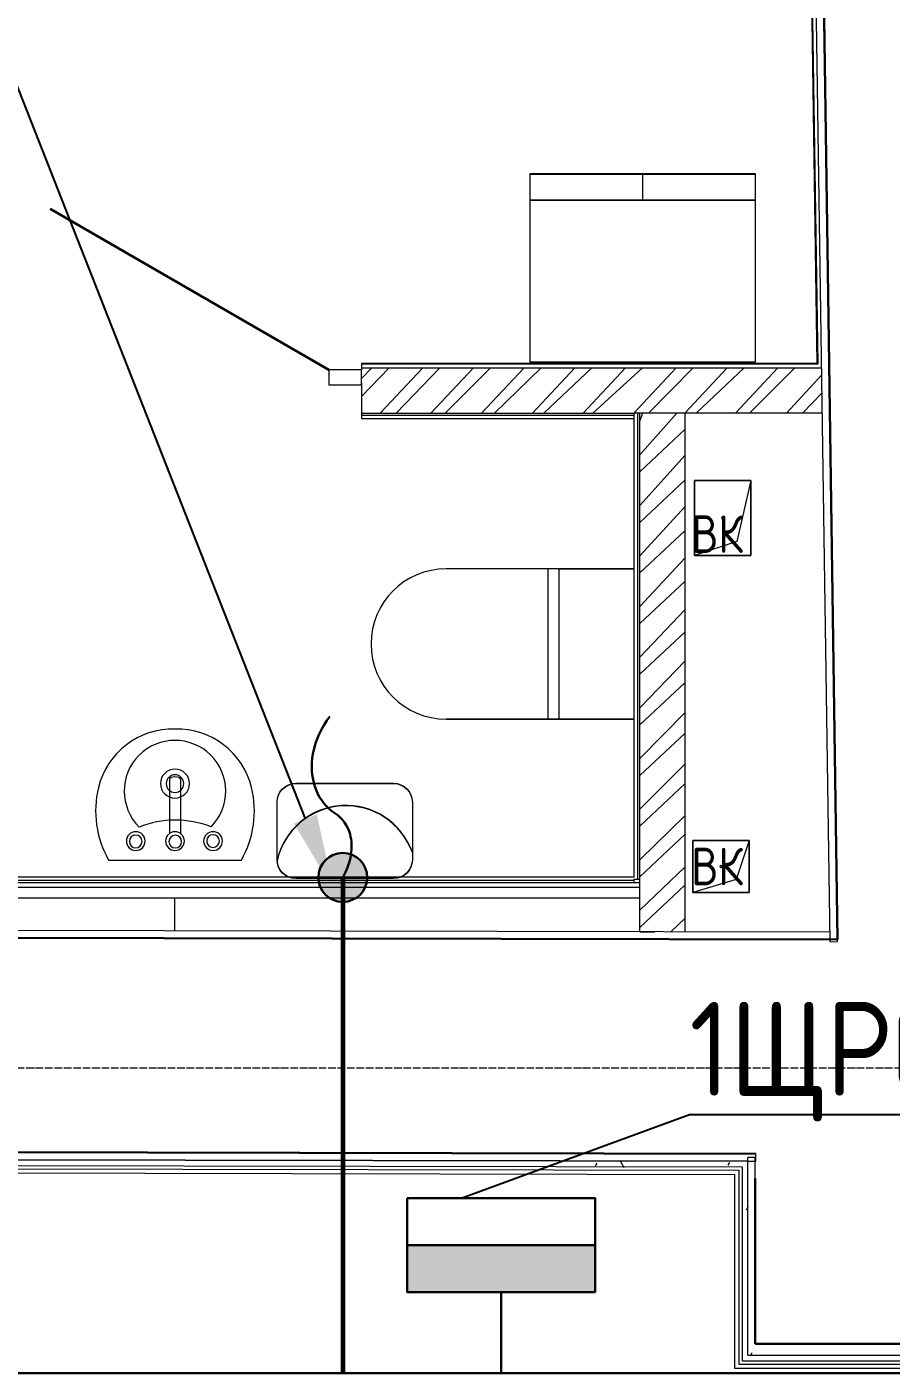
# Model space of a CAD drawing. Header units: millimetres. Extents: x -32 to 417638015, y -35 to 175284279.
# Drawn here: x 416300776 to 416303075, y 175243832 to 175247414 of the extents above; entities that cross this region are included whole.
import ezdxf
from ezdxf import colors
from ezdxf.entities.mleader import LeaderData, LeaderLine
from ezdxf.math import Vec2, Vec3

# ---------------------------------------------------------------- set-up
doc = ezdxf.new("R2010")
doc.units = ezdxf.units.MM
doc.linetypes.add('ADSK_Линия сетки', pattern=[25, 20, -2.5, 0, -2.5])
for name, color, linetype, lineweight in [('_ЭМ_гофра', 5, 'Continuous', 60), ('_ЭМ_ТХобщее_слой', 7, 'Continuous', 30), ('Аннотация', 7, 'Continuous', 18), ('Двери', 7, 'Continuous', 9), ('Обобщенные модели', 7, 'Continuous', 18), ('Оси', 253, 'Continuous', 9), ('Перекрытие', 7, 'Continuous', 18), ('Сантехника', 7, 'Continuous', 18), ('Стены внутренние', 7, 'Continuous', 18), ('Стены несущие', 7, 'Continuous', 30), ('Стены отделка', 7, 'Continuous', 30), ('Стены штриховка', 7, 'Continuous', 9), ('ТХ', 5, 'Continuous', 0), ('ШТРИХОВКА', 252, 'Continuous', 15), ('ЭМ_Лоток 1_2', 162, 'Continuous', 30), ('ЭО_щиты аварийного освещения', 1, 'Continuous', 30), ('ЭОМ_Кабель Быт. розеток', 5, 'Continuous', 30), ('ЭОМ_Кабельный вывод', 1, 'Continuous', 35)]:
    doc.layers.add(name, color=color, linetype=linetype, lineweight=lineweight)
doc.layers.add('_ЭМ_Надписи', color=7, linetype='Continuous')
doc.layers.add('ЭОМ_Лотки рабочие', color=5, linetype='Continuous')
doc.styles.add('GOST Common', font='GOST_Common.ttf', dxfattribs={"width": 0.9, "height": 349.9999999999996})
doc.styles.add('GOST Common_5', font='GOST_Common.ttf', dxfattribs={"width": 0.9, "height": 200})
doc.styles.add('ЭОМ', font='isocpeur.ttf', dxfattribs={"width": 0.85, "height": 250})
doc.linetypes.add('Cable in the tray', pattern='A,5,[130,ltypeshp.shx,S=1,R=0,X=0,Y=0],1.5,[130,ltypeshp.shx,S=1.5,R=90,X=0,Y=-1],1,[130,ltypeshp.shx,S=1,R=0,X=0.5,Y=0],5', length=12.5)
pattern_1 = [(0, (557.2005734382547, 188.9018102923583), (406.4, 101.6), [33.528, -271.272, 33.528, -271.272, -1625.6]), (0, (557.2005734382547, 188.9018102923583), (406.4, 101.6), [-609.6, 33.528, -576.072, 33.528, -271.272, -711.2]), (0, (557.2005734382547, 188.9018102923583), (406.4, 101.6), [-1524, 33.528, -169.672, 33.528, -474.472]), (120, (709.6005734382488, 239.7018102923575), (-291.1881810244989, 301.1527240979959), [33.52799999999996, -271.2719999999997, 33.52799999999996, -271.2719999999997, -1625.599999999999]), (120, (709.6005734382488, 239.7018102923575), (-291.1881810244989, 301.1527240979959), [-609.5999999999995, 33.52799999999996, -576.0719999999994, 33.52799999999996, -271.2719999999997, -711.1999999999995]), (120, (709.6005734382488, 239.7018102923575), (-291.1881810244989, 301.1527240979959), [-1523.999999999999, 33.52799999999996, -169.6719999999999, 33.52799999999996, -474.4719999999997]), (240, (760.4005734382372, 442.9018102923583), (-115.2118189755009, -402.7527240979958), [33.528, -271.272, 33.528, -271.272, -1625.6]), (240, (760.4005734382372, 442.9018102923583), (-115.2118189755009, -402.7527240979958), [-609.6, 33.528, -576.072, 33.528, -271.272, -711.2]), (240, (760.4005734382372, 442.9018102923583), (-115.2118189755009, -402.7527240979958), [-1524, 33.528, -169.672, 33.528, -474.472])]

# ---------------------------------------------------------------- blocks, each defined once
blk = doc.blocks.new('ТХ 1 этаж.')
at = {"layer": 'ТХ', "color": 252, "true_color": 0x939598}
blk.add_lwpolyline([(45372.74358995131, 13956.50264470041), (44772.74358995131, 13956.50264470041), (44772.74358995131, 13456.50264470041), (45372.74358995131, 13456.50264470041)], close=True, dxfattribs=at)
for points in [[(45072.74358995131, 13886.50264470041), (45072.74358995131, 13956.50264470041)], [(45372.74358995131, 13886.50264470041), (44772.74358995131, 13886.50264470041)]]:
    blk.add_lwpolyline(points, dxfattribs=at)
blk.add_lwpolyline([(44150.16523897869, 12335.55612534191), (44409.96050322277, 12335.55612534191, -0.414213562373095), (44459.96050322277, 12285.55612534191), (44459.96050322277, 12132.69621938374, -0.414213562373095), (44409.96050322277, 12082.69621941354), (44150.16523897869, 12082.69621941354, -0.414213562373095), (44100.16523897869, 12132.69621941354), (44100.16523897869, 12285.55612534191, -0.414213562373095)], format="xyb", close=True, dxfattribs=at)
blk.add_arc((44283.22973615152, 12088.89223045018), 187.6203580277616, 19.61673463455898, 167.3478130291354, dxfattribs=at)
blk = doc.blocks.new('1 этаж')
at = {"layer": 'Стены внутренние', "lineweight": 9}
h = blk.add_hatch(dxfattribs=at)
h.set_pattern_fill('FP_12', color=8, style=0, pattern_type=2)
h.set_pattern_definition(pattern_1)
h.paths.add_polyline_path([(38495.55837415814, 12870.31501777701), (38495.55837415814, 12885.31504881234), (35597.2211658197, 12891.21089812954), (35597.2211658197, 12876.21086709372), (38480.55837415849, 12870.3455310449)])
h = blk.add_hatch(dxfattribs=at)
h.set_pattern_fill('FP_12', color=8, style=0, pattern_type=2)
h.set_pattern_definition(pattern_1)
h.paths.add_polyline_path([(38495.55837415814, 12354.55827625378), (38495.55837415814, 12870.31501777701), (38480.55837415811, 12870.31501777701), (38480.55837415811, 12354.55827625387)])
h = blk.add_hatch(dxfattribs=at)
h.set_pattern_fill('FP_12', color=8, style=0, pattern_type=2)
h.set_pattern_definition(pattern_1)
h.paths.add_polyline_path([(41849.1226006014, 12354.55827625378), (42046.28627322128, 12354.55827625378), (42046.28627322128, 12369.55827625384), (40621.76592647674, 12369.55827625384), (40621.76592647674, 12354.55827625378), (41321.32961283618, 12354.55827625378)])
h.paths.add_polyline_path([(38525.83411373693, 12354.55827625378), (39591.76592647677, 12354.55827625378), (39591.76592647677, 12369.55827625384), (38495.55837415814, 12369.55827625384), (38495.55837415814, 12354.55827625378), (38523.41074162, 12354.55827625378)])
at = {"layer": 'Стены штриховка'}
h = blk.add_hatch(dxfattribs=at)
h.set_pattern_fill('ANSI32', color=8, scale=10)
h.set_pattern_definition([(45, (-31496.66335460375, 188.9018102923583), (-67.35192090801866, 67.35192090801866), []), (45, (-31451.76205460375, 188.9018102923583), (-67.35192090801866, 67.35192090801866), [])])
h.paths.add_polyline_path([(36438.09553757982, 14995.88200540516), (35208.52282375752, 14995.88200540516), (35208.52282375752, 14260.83921689579), (35208.52282375752, 13482.00281596076), (35328.52282375755, 13481.75870981743), (35328.52282375755, 14875.88200540517), (36438.09553757982, 14875.88200540517)])
h.paths.add_polyline_path([(38691.68820477097, 14995.88200540516), (37468.09553757982, 14995.88200540516), (37468.09553757982, 14950.88200540516), (37468.09553757979, 14875.88200540517), (38193.58589975879, 14875.88200540517), (38693.46588831901, 14875.88200540517)])
h.paths.add_polyline_path([(38328.58589975876, 14875.88200540517), (38208.58589975879, 14875.88200540517), (38208.58589975879, 13495.90007544346), (38328.58589975876, 13495.65596930013)])
at = {"layer": 'Двери', "color": 8, "lineweight": 30}
blk.add_line((37381.09553757983, 14990.88200540516), (36639.77779194035, 15418.88200540517), dxfattribs=at)
at = {"layer": 'Двери', "color": 8}
for p, q in [((37381.09553757983, 14990.88200540516), (37381.09553757983, 14950.88200540516)), ((37468.09553757983, 14990.88200540516), (37381.09553757983, 14990.88200540516)), ((37468.09553757983, 14950.88200540516), (37468.09553757983, 14990.88200540516)), ((37381.09553757983, 14950.88200540516), (37468.09553757983, 14950.88200540516))]:
    blk.add_line(p, q, dxfattribs=at)
at = {"layer": 'Обобщенные модели', "color": 8}
for p, q in [((38353.58589975871, 14496.65846462585), (38353.58589975871, 14696.65846462585)), ((38353.58589975871, 14696.65846462585), (38503.58589975871, 14696.65846462585)), ((38503.58589975871, 14696.65846462585), (38353.58589975871, 14696.65846462585)), ((38353.58589975871, 14696.65846462585), (38353.58589975871, 14496.65846462585)), ((38503.58589975871, 14696.65846462585), (38466.08589975871, 14534.15846462585)), ((38503.58589975871, 14696.65846462585), (38503.58589975871, 14496.65846462585)), ((38503.58589975871, 14496.65846462585), (38503.58589975871, 14696.65846462585)), ((38466.08589975871, 14534.15846462585), (38353.58589975871, 14496.65846462585)), ((38503.58589975871, 14496.65846462585), (38353.58589975871, 14496.65846462585)), ((38353.58589975871, 14496.65846462585), (38503.58589975871, 14496.65846462585)), ((38349.06642315342, 13599.97127017896), (38349.06642315342, 13738.55117787273)), ((38349.06642315342, 13738.55117787273), (38499.06642315342, 13738.55117787273)), ((38499.06642315342, 13738.55117787273), (38349.06642315342, 13738.55117787273)), ((38349.06642315342, 13738.55117787273), (38349.06642315342, 13599.97127017896)), ((38499.06642315342, 13738.55117787273), (38464.42144622999, 13634.61624710241)), ((38499.06642315342, 13738.55117787273), (38499.06642315342, 13599.97127017896)), ((38499.06642315342, 13599.97127017896), (38499.06642315342, 13738.55117787273)), ((38464.42144622999, 13634.61624710241), (38349.06642315342, 13599.97127017896)), ((38499.06642315342, 13599.97127017896), (38349.06642315342, 13599.97127017896)), ((38349.06642315342, 13599.97127017896), (38499.06642315342, 13599.97127017896))]:
    blk.add_line(p, q, dxfattribs=at)
for centre, radius, start, end in [((38428.58589975871, 14596.65846462585), 2.500000000000002, 0, 180), ((38428.58589975871, 14596.65846462585), 2.499999999999998, 120.0000000000103, 180), ((38428.58589975871, 14596.65846462585), 2.500000000000002, 180, 0), ((38428.58589975871, 14596.65846462585), 2.499999999999999, 239.9999999999897, 345.0000000000325), ((38428.58589975871, 14596.65846462585), 2.500000000000002, 14.99999999996748, 90), ((38424.06642315342, 13669.26122402585), 2.500000000000002, 0, 180), ((38424.06642315342, 13669.26122402585), 2.499999999999998, 120.0000000000103, 180), ((38424.06642315342, 13669.26122402585), 2.500000000000002, 180, 0), ((38424.06642315342, 13669.26122402585), 2.499999999999999, 239.9999999999897, 345.0000000000325), ((38424.06642315342, 13669.26122402585), 2.500000000000002, 14.99999999996748, 90)]:
    blk.add_arc(centre, radius, start, end, dxfattribs=at)
at = {"layer": 'Оси', "color": 8, "linetype": 'ADSK_Линия сетки'}
blk.add_line((-9557.527964694405, 13133.90181029196), (56672.20057343819, 13133.90181029175), dxfattribs=at)
at = {"layer": 'Перекрытие', "color": 8}
blk.add_line((36972.07837602947, 13498.41540113365), (36972.07837602947, 13586.374897145), dxfattribs=at)
at = {"layer": 'Сантехника', "color": 8}
for p, q in [((38193.58589975876, 14461.37489714497), (37693.58589975876, 14461.37489714498)), ((37993.58589975876, 14461.37489714497), (37693.58589975876, 14461.37489714498)), ((37963.58589975877, 14461.37489714497), (37963.58589975876, 14061.37489714497)), ((37993.58589975876, 14061.37489714497), (37993.58589975876, 14461.37489714497)), ((37993.58589975876, 14461.37489714497), (38193.58589975876, 14461.37489714497)), ((37693.58589975876, 14061.37489714498), (38193.58589975876, 14061.37489714497)), ((37993.58589975876, 14061.37489714497), (37693.58589975876, 14061.37489714498)), ((38193.58589975876, 14061.37489714497), (37993.58589975876, 14061.37489714497)), ((36957.07837602947, 13901.26615065747), (36957.07837602947, 13757.06333904889)), ((36987.07837602947, 13901.26615065747), (36987.07837602947, 13757.06333904889)), ((36795.5463991181, 13686.37489714497), (37148.61035294084, 13686.37489714497)), ((36795.5463991181, 13686.37489714497), (37148.61035294084, 13686.37489714497))]:
    blk.add_line(p, q, dxfattribs=at)
for centre, radius, start, end in [((37693.58589975876, 14261.37489714498), 200.0000000000002, 90, 270), ((37693.58589975876, 14261.37489714498), 200.0000000000001, 90, 270), ((36966.19753779991, 13831.49864584153), 203.5258724390841, 88.34421977466572, 166.3649452362316), ((36966.19753779991, 13831.49864584153), 203.5258724390839, 88.34421977466572, 166.3649452362316), ((36972.07819806239, 13869.94310822536), 135.0000000000001, 315.4629123376571, 225.0556057704026), ((36977.95921425903, 13831.49864584153), 203.5258724390839, 13.63505476376843, 91.65578022533428), ((36977.95921425903, 13831.49864584153), 203.525872439084, 13.63505476376843, 91.65578022533428), ((36972.07819806239, 13889.94310822536), 38.57607661376864, 0, 180), ((36972.07819806239, 13889.94310822536), 23.49156827070301, 0, 180), ((37025.40212349153, 13817.1372008301), 264.4474127161753, 166.3649452362316, 209.6350547637543), ((37025.40212349153, 13817.1372008301), 264.4474127161749, 166.3649452362316, 209.6350547637543), ((36972.07819806239, 13889.94310822536), 38.57607661376862, 180, 0), ((36972.07819806239, 13889.94310822536), 23.491568270703, 180, 0), ((36918.75462856741, 13817.1372008301), 264.4474127161751, 330.3649452362457, 13.63505476376843), ((36918.75462856741, 13817.1372008301), 264.447412716175, 330.3649452362457, 13.63505476376843), ((36973.63429198497, 13526.05152805665), 266.5831449939395, 69.1986397915762, 111.3198783165329), ((36867.76345543677, 13737.06333904889), 24.99999999999997, 0, 180), ((36867.76345543677, 13736.04550547512), 17.00174959330069, 0, 180), ((36972.07837602947, 13737.06333904889), 24.99999999999991, 0, 180), ((37073.34391518046, 13737.06333904889), 24.99999999999993, 0, 180), ((37073.34373721338, 13737.06333904889), 17.00297737807113, 0, 180), ((36867.76345543677, 13737.06333904889), 24.99999999999996, 180, 0), ((36867.76345543677, 13736.04550547512), 17.0017495933007, 180, 0), ((36972.07837602947, 13737.06333904889), 24.99999999999991, 180, 0), ((36972.84228932275, 13735.61882327914), 16.80563894266026, 90, 270), ((36972.84228932275, 13735.61882327914), 16.80563894265999, 270, 90), ((37073.34391518046, 13737.06333904889), 24.99999999999993, 180, 0), ((37073.34373721338, 13737.06333904889), 17.00297737807114, 180, 0)]:
    blk.add_arc(centre, radius, start, end, dxfattribs=at)
blk.add_ellipse((36972.07837602947, 13901.26615065747), major_axis=(14.99999999999999, -7.269950584946638e-14), ratio=0.4285250731243595, start_param=1.265654248072678e-14, end_param=3.141592653589799, dxfattribs=at)
at = {"layer": 'Стены несущие', "color": 8}
for p, q in [((38635.44928213631, 20321.93417187993), (38734.22534024034, 13474.83076892878)), ((38734.22534024052, 13474.83076892878), (35196.52282375752, 13482.0272265751)), ((35107.25026415693, 12912.20764706954), (38517.29401541519, 12905.27087516354)), ((38515.55837415808, 12839.55827625381), (38515.55837415808, 12399.55827625378)), ((38515.55837415808, 12399.55827625378), (39591.76592647674, 12399.55827625378))]:
    blk.add_line(p, q, dxfattribs=at)
at = {"layer": 'Стены отделка', "color": 8, "lineweight": 9}
for p, q in [((38641.69261266873, 17560.63154029602), (38679.50911975556, 15007.88200540516)), ((38714.30348240235, 13469.26984838333), (38653.51616097451, 17572.63154029602)), ((38734.30128820872, 13469.56609646979), (38673.51835540883, 17572.63154029602)), ((38679.50911975556, 15007.88200540516), (37468.09553757979, 15007.88200540516)), ((37468.09553757979, 15007.88200540516), (37468.09553757979, 14990.88200540517)), ((37468.09553757979, 14955.88200540517), (37468.09553757979, 14860.88200540519)), ((38693.09553757982, 14875.88200540517), (38193.58589975876, 14875.88200540517)), ((38193.58589975876, 13641.37489714497), (38193.58589975876, 14875.88200540517)), ((38208.58589975879, 13495.46553665887), (38208.58589975879, 14875.88200540517)), ((38328.58589975876, 13495.46553665887), (38328.58589975876, 14875.88200540517)), ((37468.09553757979, 14860.88200540519), (38193.58589975876, 14860.88200540512)), ((38208.58589975879, 13626.37489714499), (35328.52282375755, 13626.37489714499)), ((38193.58589975876, 13641.37489714497), (35346.52282375752, 13641.37489714497)), ((38193.58589975876, 13635.37489714494), (38208.58589975879, 13635.37489714494)), ((38193.58589975876, 13626.37489714499), (38193.58589975873, 13635.37489714494)), ((35328.52282375755, 13586.374897145), (38208.58589975879, 13586.374897145)), ((38714.71607097468, 13494.87049640913), (35328.52282375755, 13501.75875119383)), ((35604.68182133746, 13481.19694224805), (38714.67538670168, 13474.87053778942)), ((38208.58589975879, 13495.46553665887), (38248.58589975876, 13495.46553665887)), ((38714.30348240235, 13469.26984838333), (38734.30128820872, 13469.56609646979)), ((38714.67538670168, 13474.87053778942), (38714.71607097468, 13494.87049640913)), ((38515.55837415808, 12895.27438514476), (38495.55837415808, 12895.27438514476)), ((38495.55837415805, 12369.55827625382), (38495.55837415808, 12895.27438514476)), ((38515.55837415808, 12839.55827625381), (38515.55837415808, 12895.27438514476)), ((38517.25333114213, 12885.27091654383), (38517.29401541519, 12905.27087516354)), ((35107.65592677688, 12857.20670806679), (38460.55837415808, 12850.38617402171)), ((38495.55837415808, 12885.31504881288), (38517.25333114213, 12885.27091654383)), ((38460.55837415808, 12850.38617402179), (38460.55837415808, 12334.55827625377)), ((38460.55837415808, 12334.55827625377), (39591.76592647674, 12334.55827625377))]:
    blk.add_line(p, q, dxfattribs=at)
at = {"layer": 'Стены штриховка', "color": 8}
for p, q in [((38643.66320405301, 17562.63154029606), (38681.53896725818, 15005.88200540512)), ((38681.53896725818, 15005.88200540512), (37468.09553757979, 15005.88200540519)), ((37468.09553757979, 14995.88200540516), (38691.68820477097, 14995.88200540516)), ((37468.09553757979, 14875.88200540517), (38193.58589975879, 14875.88200540517)), ((37468.09553757979, 14869.88200540514), (38193.58589975876, 14869.88200540514)), ((38202.58589975879, 14875.88200540517), (38202.58589975879, 13635.37489714494)), ((38193.58589975876, 13632.37489714496), (35328.52282375755, 13632.37489714495)), ((38208.58589975879, 13613.37489714498), (35328.52282375755, 13613.37489714498)), ((35107.67830312706, 12868.20668530758), (38471.55837415811, 12861.36382038446)), ((35107.69661105002, 12877.2066666865), (38480.55837415808, 12870.34553104488)), ((35108.20957781567, 12892.20565423614), (38495.55837415808, 12885.31504881288)), ((38495.55837415808, 12885.31504881232), (35108.20957781564, 12892.20565423559)), ((38471.55837415811, 12861.36382038446), (38471.55837415811, 12345.55827625382)), ((38480.55837415808, 12870.34553104495), (38480.55837415808, 12354.55827625384)), ((38495.55837415808, 12369.55827625382), (39591.76592647674, 12369.55827625382)), ((38471.55837415811, 12345.55827625382), (39591.76592647677, 12345.55827625376)), ((38480.55837415805, 12354.55827625384), (39591.76592647674, 12354.55827625377))]:
    blk.add_line(p, q, dxfattribs=at)
at = {"layer": 'ЭОМ_Лотки рабочие'}
blk.add_blockref('ТХ 1 этаж.', (-6856.491728035588, 1554.379405807718), dxfattribs=at)
at = {"layer": 'Аннотация', "color": 8, "style": 'GOST Common_5', "width": 0.9}
for p in [(38345.1246143535, 14503.81349867587), (38345.1246143535, 13619.48568085372)]:
    blk.add_text('ВК', height=100, dxfattribs=at).set_placement(p)
blk = doc.blocks.new('_ЭМ_ТХ2_1этаж')
at = {"layer": 'ТХ', "color": 252, "true_color": 0x939598}
blk.add_lwpolyline([(156520.6344694745, -55237.0086242608), (155920.6344694745, -55237.0086242608), (155920.6344694745, -55737.0086242608), (156520.6344694745, -55737.0086242608)], close=True, dxfattribs=at)
for points in [[(156220.6344694745, -55307.0086242608), (156220.6344694745, -55237.0086242608)], [(156520.6344694745, -55307.0086242608), (155920.6344694745, -55307.0086242608)]]:
    blk.add_lwpolyline(points, dxfattribs=at)
blk.add_lwpolyline([(155298.0561185019, -56857.9551436193), (155557.851382746, -56857.9551436193, -0.414213562373095), (155607.851382746, -56907.9551436193), (155607.851382746, -57060.81504957748, -0.414213562373095), (155557.851382746, -57110.81504954767), (155298.0561185019, -57110.81504954767, -0.414213562373095), (155248.0561185019, -57060.81504954767), (155248.0561185019, -56907.9551436193, -0.414213562373095)], format="xyb", close=True, dxfattribs=at)
blk.add_arc((155431.1206156748, -57104.61903851104), 187.6203580277616, 19.61673463612972, 167.3478130289528, dxfattribs=at)
blk = doc.blocks.new('*U789')
at = {"lineweight": -2}
h = blk.add_hatch(color=0, dxfattribs=at)
h.dxf.hatch_style = 1
edge = h.paths.add_edge_path()
edge.add_arc((0, 0), 65, 0, 360)
at = {"color": 0, "lineweight": -2}
blk.add_lwpolyline([(0, 0, -0.08936249028699324), (-21.73357007125325, 60.3251058196748, -0.1054592248489479), (-19.41272665338819, 114.7783831847598, -0.1873399643475958), (20.79412625951931, 170.7273113606629, 0.1592570552632497), (71.12960871666412, 233.272981865204, 0.1381598355351745), (79.51483480794067, 329.1837622413348, 0.1214254163346998), (34.13818016127875, 428.3755422919029)], format="xyb", dxfattribs=at)
blk.add_circle((0, 0), 65, dxfattribs=at)
at = {"color": 7, "style": 'GOST Common', "width": 0.9}
blk.add_attdef('ОБОРУДОВАНИЕ', (25.45192302420901, 114.7032888709673), '', height=250, dxfattribs=at)
blk = doc.blocks.new('*U1103')
blk.add_hatch(color=0).paths.add_polyline_path([(1.49624074189308, 299.9962687495334), (-1.49624074189308, -299.9962687495334), (-151.4943751166598, -299.2481483785869), (-148.5018936328736, 300.74438912048)])
at = {"color": 0}
for points in [[(151.4943751166598, 299.2481483785869), (148.5018936328736, -300.74438912048), (-151.4943751166598, -299.2481483785869), (-148.5018936328736, 300.74438912048)], [(1.49624074189308, 299.9962687495334), (-1.49624074189308, -299.9962687495334), (-151.4943751166598, -299.2481483785869), (-148.5018936328736, 300.74438912048)]]:
    blk.add_lwpolyline(points, close=True, dxfattribs=at)

msp = doc.modelspace()

# ---------------------------------------------------------------- linework, layer by layer
at = {"layer": '_ЭМ_гофра', "linetype": 'ByBlock', "elevation": 64.26463315267222}
msp.add_lwpolyline([(416301616.4711167, 175245151.0380705), (416301616.4711167, 175243832.347793)], dxfattribs=at)
at = {"layer": 'ЭМ_Лоток 1_2', "linetype": 'Cable in the tray', "ltscale": 50}
for points in [[(416258769.7374049, 175254548.0820978), (416267029.5926038, 175254548.0820978), (416267029.5926038, 175243832.347793), (416306061.8873636, 175243832.347793)], [(416302037.6972261, 175244047.9856983), (416302037.6972261, 175243832.347793)]]:
    msp.add_lwpolyline(points, dxfattribs=at)

# ---------------------------------------------------------------- block references
at = {"layer": '_ЭМ_ТХобщее_слой', "lineweight": 50}
msp.add_blockref('_ЭМ_ТХ2_1этаж', (416146193.7251987, 175302259.5538031), dxfattribs=at)
at = {"layer": 'ШТРИХОВКА'}
msp.add_blockref('1 этаж', (416264198.1010904, 175231510.6631508), dxfattribs=at)
at = {"layer": 'ЭО_щиты аварийного освещения', "color": 5, "xscale": 0.8333503333103639, "yscale": 0.8333503333103639, "zscale": 0.8333503333103639, "rotation": 90.28576211687643}
msp.add_blockref('*U1103', (416302037.6972261, 175244172.9882483), dxfattribs=at)
at = {"layer": 'ЭОМ_Кабельный вывод', "color": 5, "lineweight": 30, "xscale": -1}
msp.add_blockref('*U789', (416301616.4644009, 175245151.0380705, 64.26463315267222), dxfattribs=at)

# ---------------------------------------------------------------- leaders
at = {"layer": '_ЭМ_Надписи', "color": 7, "ltscale": 5}
ml = msp.add_multileader_mtext('Standard', dxfattribs=at)
ml.set_content('{\\fGOST Common|b0|i0|c204|p34;\\W0.9;\\C256;1ЩРС-2\\fISOCPEUR|b0|i0|c204|p34;\\W0.85; Гр.28\\PЭл.суш. \\fGOST Common|b0|i0|c0|p34;\\W0.9;h=0.9\\fGOST Common|b0|i0|c204|p34;м \\fGOST Common|b0|i0|c0|p34;L=1\\fGOST Common|b0|i0|c204|p34;м}', color=1, style='ЭОМ')
ml.set_leader_properties()
ml.build(insert=Vec2(0, 0))
ml.multileader.update_dxf_attribs({"text_left_attachment_type": 6, "text_right_attachment_type": 6, "dogleg_length": 0, "arrow_head_size": 200})
ctx = ml.context
ctx.base_point, ctx.char_height, ctx.arrow_head_size, ctx.landing_gap_size, ctx.plane_origin = Vec3(416301655.0884848, 175255715.3773338, -64.26463315267222), 250, 200, 0, Vec3(416280381.768422, 175260854.2335332, -64.26463315267222)
ctx.left_attachment, ctx.right_attachment = 6, 6
notes = []
notes.append((ctx, [(1, (1, 1, 0), (416304214.6339394, 175255715.3773338, -64.26463315267222), (-1, 0), 0, [(0, [(416305267.480473, 175245153.2696703, -64.26463315267222)], 0, [])])]))
ctx.mtext.insert, ctx.mtext.width, ctx.mtext.defined_height, ctx.mtext.flow_direction = Vec3(416301655.0884848, 175256040.3773338, -64.26463315267222), 3012.564114166582, 673.2272504539008, 5
ml = msp.add_multileader_mtext('Standard', dxfattribs=at)
ml.set_content('{\\fGOST Common|b0|i0|c204|p34;\\W0.9;\\C256;1ЩРС-2\\fISOCPEUR|b0|i0|c204|p34;\\W0.85; Гр.27\\PЭл.суш. \\fGOST Common|b0|i0|c0|p34;\\W0.9;h=\\fGOST Common|b0|i0|c204|p34;0\\fGOST Common|b0|i0|c0|p34;.\\fGOST Common|b0|i0|c204|p34;9м \\fGOST Common|b0|i0|c0|p34;L=1\\fGOST Common|b0|i0|c204|p34;м}', color=1, style='ЭОМ')
ml.set_leader_properties()
ml.build(insert=Vec2(0, 0))
ml.multileader.update_dxf_attribs({"text_left_attachment_type": 6, "text_right_attachment_type": 6, "dogleg_length": 0, "arrow_head_size": 200})
ctx = ml.context
ctx.base_point, ctx.char_height, ctx.arrow_head_size, ctx.landing_gap_size, ctx.plane_origin = Vec3(416295838.6836732, 175253239.917364, -64.26463315267222), 250, 200, 0, Vec3(416276704.6640422, 175260821.3729974, -64.26463315267222)
ctx.left_attachment, ctx.right_attachment = 6, 6
notes.append((ctx, [(1, (1, 1, 0), (416298398.2291278, 175253239.917364, -64.26463315267222), (-1, 0), 0, [(0, [(416301590.3760932, 175245120.4091345, -64.26463315267222)], 0, [])])]))
ctx.mtext.insert, ctx.mtext.width, ctx.mtext.defined_height, ctx.mtext.flow_direction = Vec3(416295838.6836732, 175253564.917364, -64.26463315267222), 2581.699660759461, 673.2272504539008, 5
at = {"layer": 'ЭОМ_Кабель Быт. розеток', "color": 7, "lineweight": 0}
ml = msp.add_multileader_mtext('Standard', dxfattribs=at)
ml.set_content('1ЩРС-2', color=7, style='GOST Common')
ml.set_leader_properties()
ml.build(insert=Vec2(0, 0))
ml.multileader.update_dxf_attribs({"text_left_attachment_type": 5, "text_right_attachment_type": 6, "dogleg_length": 0.36, "arrow_head_size": 0.18})
ctx = ml.context
ctx.base_point, ctx.char_height, ctx.arrow_head_size, ctx.landing_gap_size, ctx.plane_origin = Vec3(416302538.5867363, 175244519.8487), 250, 0.18, 0.09, Vec3(416301931.0439326, 175244297.9907983)
ctx.left_attachment, ctx.right_attachment = 5, 6
notes.append((ctx, [(0, (1, 1, 0), (416302538.2267362, 175244519.8487), (1, 0), 0.36, [(0, [(416301931.0439326, 175244297.9907983)], 0, [])])]))
ctx.mtext.insert, ctx.mtext.flow_direction = Vec3(416302538.6767362, 175244819.8487), 5
for ctx, leaders in notes:
    for number, flags, end, landing, length, lines in leaders:
        leader = LeaderData()
        leader.index, (leader.has_last_leader_line, leader.has_dogleg_vector, leader.attachment_direction) = number, flags
        leader.last_leader_point, leader.dogleg_vector, leader.dogleg_length = Vec3(end), Vec3(landing), length
        for number, points, colour, breaks in lines:
            line = LeaderLine()
            line.index, line.vertices, line.color, line.breaks = number, Vec3.list(points), colors.encode_raw_color(colour), breaks
            leader.lines.append(line)
        ctx.leaders.append(leader)

doc.saveas('drawing.dxf')
